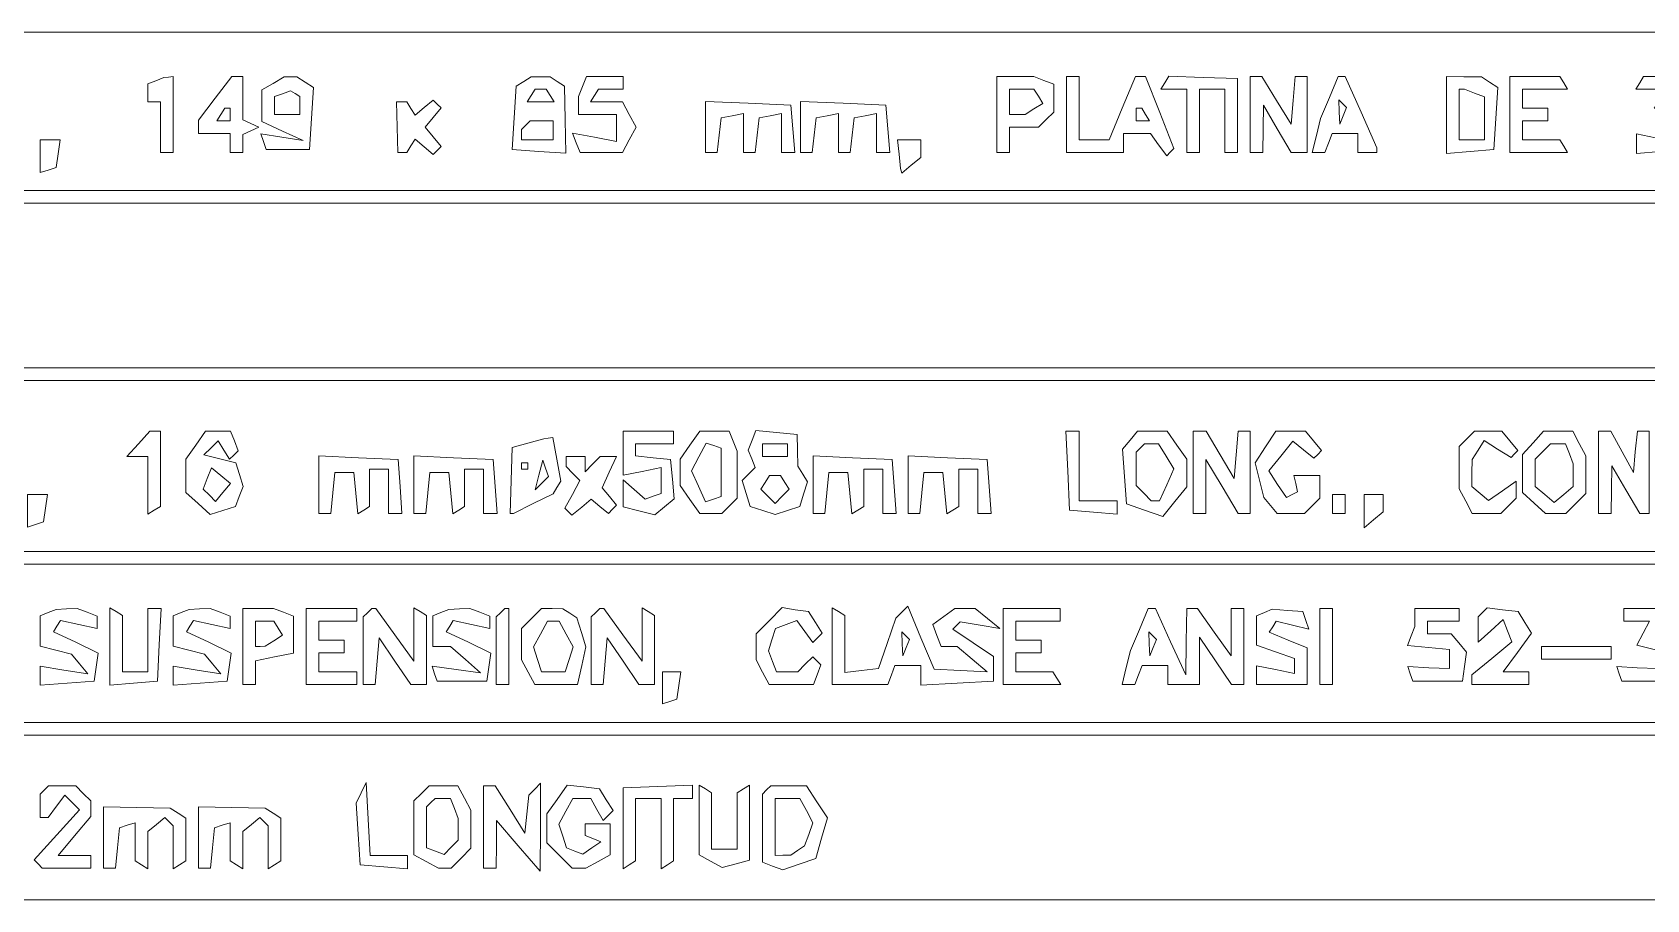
# Paper-space layout 'AN-05-DGE-020' of a CAD drawing. Header units: metres, sheet in millimetres. Extents: x 12 to 193, y 4 to 291.
# Drawn here: x 96.16 to 128.19, y 71.94 to 89.16 of the extents above; entities that cross this region are included whole.
import ezdxf

# ---------------------------------------------------------------- set-up
doc = ezdxf.new("R2010")
doc.units = ezdxf.units.M
doc.layers.add('DGE_CONTORNOS', color=7, linetype='Continuous', lineweight=0)
doc.layers.add('DGE_DATOS', color=7, linetype='Continuous', lineweight=0)

# ---------------------------------------------------------------- blocks, each defined once
blk = doc.blocks.new('LP_REF_DGE_MT_020')
at = {"layer": 'DGE_CONTORNOS'}
for points in [[(180.022, 87.586), (180.022, 86.015), (120.699, 86.015), (61.377, 86.015), (61.377, 87.586), (61.377, 89.157), (120.699, 89.157), (180.022, 89.157)], [(98.611, 88.194), (98.454, 88.131), (98.454, 87.953), (98.454, 87.774), (98.579, 87.774), (98.705, 87.774), (98.705, 87.272), (98.705, 86.769), (98.831, 86.769), (98.956, 86.769), (98.956, 87.523), (98.956, 88.277), (98.862, 88.267), (98.768, 88.257)], [(99.788, 87.846), (99.459, 87.414), (99.459, 87.28), (99.459, 87.146), (99.773, 87.146), (100.087, 87.146), (100.087, 86.958), (100.087, 86.769), (100.213, 86.769), (100.339, 86.769), (100.339, 86.947), (100.339, 87.125), (100.496, 87.198), (100.653, 87.272), (100.496, 87.345), (100.339, 87.418), (100.339, 87.848), (100.339, 88.277), (100.228, 88.277), (100.117, 88.277)], [(100.936, 88.141), (100.716, 88.013), (100.716, 87.699), (100.716, 87.385), (101.124, 87.196), (101.533, 87.007), (101.114, 87.075), (100.696, 87.144), (100.748, 86.988), (100.8, 86.832), (101.229, 86.832), (101.658, 86.832), (101.698, 87.448), (101.737, 88.064), (101.572, 88.169), (101.407, 88.273), (101.281, 88.271), (101.156, 88.27)], [(105.91, 88.179), (105.762, 88.085), (105.721, 87.459), (105.68, 86.832), (106.212, 86.793), (106.744, 86.755), (106.73, 87.422), (106.717, 88.089), (106.575, 88.181), (106.434, 88.273), (106.246, 88.273), (106.057, 88.273)], [(107.076, 88.078), (107, 87.88), (107, 87.701), (107, 87.523), (107.377, 87.523), (107.754, 87.523), (107.754, 87.258), (107.754, 86.992), (107.316, 87.075), (106.878, 87.157), (106.952, 86.963), (107.027, 86.769), (107.449, 86.769), (107.871, 86.769), (108.005, 87.02), (108.14, 87.272), (108.005, 87.523), (107.871, 87.774), (107.554, 87.774), (107.236, 87.774), (107.314, 87.9), (107.392, 88.026), (107.636, 88.026), (107.88, 88.026), (107.88, 88.152), (107.88, 88.277), (107.516, 88.277), (107.153, 88.277)], [(115.295, 87.523), (115.295, 86.769), (115.421, 86.769), (115.546, 86.769), (115.546, 87.02), (115.546, 87.272), (115.835, 87.272), (116.125, 87.272), (116.275, 87.423), (116.426, 87.573), (116.426, 87.849), (116.426, 88.125), (116.227, 88.201), (116.029, 88.277), (115.662, 88.277), (115.295, 88.277)], [(116.678, 87.523), (116.678, 86.769), (117.243, 86.769), (117.809, 86.769), (117.809, 86.958), (117.809, 87.146), (118.078, 87.146), (118.347, 87.146), (118.507, 86.926), (118.668, 86.707), (118.739, 86.777), (118.809, 86.848), (118.529, 87.562), (118.249, 88.277), (118.147, 88.277), (118.046, 88.277), (117.785, 87.649), (117.524, 87.02), (117.226, 87.02), (116.929, 87.02), (116.929, 87.649), (116.929, 88.277), (116.803, 88.277), (116.678, 88.277)], [(118.627, 88.154), (118.548, 88.026), (118.807, 88.026), (119.066, 88.026), (119.066, 87.397), (119.066, 86.769), (119.191, 86.769), (119.317, 86.769), (119.317, 87.397), (119.317, 88.026), (119.568, 88.026), (119.82, 88.026), (119.82, 87.397), (119.82, 86.769), (119.945, 86.769), (120.071, 86.769), (120.071, 87.504), (120.071, 88.238), (119.389, 88.261), (118.707, 88.283)], [(120.322, 87.523), (120.322, 86.769), (120.448, 86.769), (120.574, 86.769), (120.579, 87.24), (120.585, 87.712), (120.862, 87.242), (121.139, 86.772), (121.296, 86.77), (121.453, 86.769), (121.453, 87.523), (121.453, 88.277), (121.335, 88.277), (121.217, 88.277), (121.178, 87.806), (121.139, 87.335), (120.846, 87.806), (120.553, 88.277), (120.438, 88.277), (120.322, 88.277)], [(121.896, 87.862), (121.722, 87.446), (121.637, 87.108), (121.552, 86.769), (121.678, 86.769), (121.804, 86.769), (121.876, 86.958), (121.948, 87.146), (122.204, 87.146), (122.459, 87.146), (122.459, 86.958), (122.459, 86.769), (122.647, 86.769), (122.836, 86.769), (122.836, 86.816), (122.836, 86.863), (122.523, 87.57), (122.211, 88.277), (122.14, 88.277), (122.069, 88.277)], [(124.219, 87.516), (124.219, 86.754), (124.69, 86.793), (125.161, 86.832), (125.2, 87.448), (125.239, 88.064), (125.075, 88.169), (124.91, 88.273), (124.564, 88.275), (124.219, 88.277)], [(125.475, 87.523), (125.475, 86.769), (126.048, 86.769), (126.621, 86.769), (126.544, 86.895), (126.466, 87.02), (126.096, 87.02), (125.727, 87.02), (125.727, 87.209), (125.727, 87.397), (125.978, 87.397), (126.229, 87.397), (126.229, 87.523), (126.229, 87.649), (125.978, 87.649), (125.727, 87.649), (125.727, 87.837), (125.727, 88.026), (126.174, 88.026), (126.621, 88.026), (126.544, 88.152), (126.466, 88.277), (125.971, 88.277), (125.475, 88.277)], [(128.052, 88.152), (127.974, 88.026), (128.311, 88.026), (128.648, 88.026), (128.493, 87.839), (128.338, 87.652), (128.54, 87.574), (128.743, 87.496), (128.743, 87.243), (128.743, 86.989), (128.366, 87.064), (127.989, 87.14), (127.989, 86.947), (127.989, 86.754), (128.46, 86.793), (128.932, 86.832), (128.953, 87.555), (128.974, 88.277), (128.552, 88.277), (128.13, 88.277)], [(101.47, 87.704), (101.47, 87.523), (101.219, 87.523), (100.967, 87.523), (100.967, 87.701), (100.967, 87.879), (101.124, 87.936), (101.281, 87.992), (101.376, 87.939), (101.47, 87.885)], [(103.401, 87.272), (103.414, 86.769), (103.503, 86.769), (103.592, 86.769), (103.673, 86.901), (103.755, 87.033), (103.935, 86.883), (104.115, 86.733), (104.193, 86.811), (104.271, 86.889), (104.112, 87.08), (103.953, 87.272), (104.112, 87.463), (104.271, 87.655), (104.193, 87.733), (104.115, 87.81), (103.935, 87.661), (103.755, 87.511), (103.673, 87.643), (103.592, 87.774), (103.49, 87.774), (103.387, 87.774)], [(106.434, 87.9), (106.512, 87.774), (106.246, 87.774), (105.98, 87.774), (106.057, 87.9), (106.135, 88.026), (106.246, 88.026), (106.357, 88.026)], [(109.514, 87.278), (109.514, 86.769), (109.631, 86.769), (109.748, 86.769), (109.788, 87.114), (109.828, 87.458), (110.048, 87.5), (110.268, 87.542), (110.268, 87.155), (110.268, 86.769), (110.385, 86.769), (110.502, 86.769), (110.542, 87.114), (110.582, 87.458), (110.802, 87.5), (111.022, 87.542), (111.022, 87.155), (111.022, 86.769), (111.155, 86.769), (111.288, 86.769), (111.249, 87.24), (111.21, 87.712), (110.362, 87.749), (109.514, 87.786)], [(111.399, 87.278), (111.399, 86.769), (111.516, 86.769), (111.634, 86.769), (111.673, 87.114), (111.713, 87.458), (111.933, 87.5), (112.153, 87.542), (112.153, 87.155), (112.153, 86.769), (112.27, 86.769), (112.388, 86.769), (112.427, 87.114), (112.467, 87.458), (112.687, 87.5), (112.907, 87.542), (112.907, 87.155), (112.907, 86.769), (113.04, 86.769), (113.174, 86.769), (113.135, 87.24), (113.096, 87.712), (112.247, 87.749), (111.399, 87.786)], [(116.121, 87.886), (116.207, 87.746), (116.034, 87.637), (115.861, 87.527), (115.703, 87.525), (115.546, 87.523), (115.546, 87.774), (115.546, 88.026), (115.79, 88.026), (116.034, 88.026)], [(122.168, 87.5), (122.102, 87.335), (122.092, 87.575), (122.082, 87.816), (122.158, 87.74), (122.234, 87.665)], [(124.774, 87.95), (124.973, 87.873), (124.973, 87.447), (124.973, 87.02), (124.721, 87.02), (124.47, 87.02), (124.47, 87.523), (124.47, 88.026), (124.522, 88.026), (124.575, 88.026)], [(100.087, 87.523), (100.087, 87.397), (99.954, 87.397), (99.821, 87.397), (99.899, 87.523), (99.977, 87.649), (100.032, 87.649), (100.087, 87.649)], [(118.249, 87.523), (118.326, 87.397), (118.193, 87.397), (118.06, 87.397), (118.06, 87.523), (118.06, 87.649), (118.115, 87.649), (118.171, 87.649)], [(106.497, 87.209), (106.497, 87.02), (106.183, 87.02), (105.869, 87.02), (105.869, 87.125), (105.869, 87.23), (105.953, 87.314), (106.036, 87.397), (106.267, 87.397), (106.497, 87.397)], [(96.317, 86.696), (96.317, 86.371), (96.474, 86.423), (96.631, 86.475), (96.671, 86.747), (96.711, 87.02), (96.514, 87.02), (96.317, 87.02)], [(113.357, 86.738), (113.389, 86.455), (113.399, 86.408), (113.41, 86.361), (113.598, 86.518), (113.787, 86.674), (113.787, 86.847), (113.787, 87.02), (113.556, 87.02), (113.326, 87.02)], [(180.022, 84.13), (180.022, 82.496), (120.699, 82.496), (61.377, 82.496), (61.377, 84.13), (61.377, 85.764), (120.699, 85.764), (180.022, 85.764)], [(180.022, 80.548), (180.022, 78.851), (120.699, 78.851), (61.377, 78.851), (61.377, 80.548), (61.377, 82.245), (120.699, 82.245), (180.022, 82.245)], [(98.265, 80.988), (98.038, 80.736), (98.246, 80.736), (98.454, 80.736), (98.454, 80.163), (98.454, 79.591), (98.579, 79.668), (98.705, 79.746), (98.705, 80.493), (98.705, 81.239), (98.599, 81.239), (98.492, 81.239)], [(99.403, 80.96), (99.208, 80.681), (99.208, 80.351), (99.208, 80.021), (99.45, 79.802), (99.692, 79.583), (99.941, 79.662), (100.19, 79.741), (100.267, 79.942), (100.344, 80.143), (100.27, 80.377), (100.196, 80.61), (99.881, 80.689), (99.566, 80.768), (99.706, 80.908), (99.846, 81.049), (99.96, 80.865), (100.074, 80.681), (100.159, 80.766), (100.244, 80.851), (100.17, 81.045), (100.095, 81.239), (99.847, 81.239), (99.599, 81.239)], [(105.994, 81.001), (105.68, 80.914), (105.662, 80.259), (105.644, 79.605), (105.674, 79.605), (105.705, 79.605), (106.098, 79.802), (106.492, 79.998), (106.57, 80.124), (106.648, 80.25), (106.567, 80.682), (106.486, 81.113), (106.397, 81.101), (106.309, 81.088)], [(107.88, 80.802), (107.88, 80.366), (108.257, 80.441), (108.634, 80.517), (108.634, 80.26), (108.634, 80.003), (108.477, 79.946), (108.32, 79.889), (108.1, 80.081), (107.88, 80.273), (107.88, 80.004), (107.88, 79.736), (108.196, 79.657), (108.511, 79.577), (108.705, 79.738), (108.898, 79.898), (108.86, 80.286), (108.822, 80.674), (108.477, 80.713), (108.131, 80.753), (108.131, 80.87), (108.131, 80.988), (108.508, 80.988), (108.885, 80.988), (108.885, 81.113), (108.885, 81.239), (108.382, 81.239), (107.88, 81.239)], [(109.207, 80.96), (109.011, 80.681), (109.011, 80.422), (109.011, 80.164), (109.207, 79.885), (109.402, 79.605), (109.621, 79.605), (109.84, 79.605), (109.991, 79.756), (110.142, 79.907), (110.142, 80.374), (110.142, 80.842), (110.066, 81.04), (109.989, 81.239), (109.696, 81.239), (109.402, 81.239)], [(110.442, 81.059), (110.366, 80.862), (110.433, 80.689), (110.499, 80.516), (110.371, 80.387), (110.243, 80.259), (110.324, 80.001), (110.406, 79.744), (110.651, 79.666), (110.896, 79.588), (111.141, 79.666), (111.386, 79.744), (111.463, 79.988), (111.541, 80.231), (111.445, 80.387), (111.349, 80.542), (111.343, 80.859), (111.336, 81.176), (110.927, 81.216), (110.517, 81.255)], [(116.703, 80.454), (116.74, 79.668), (117.212, 79.629), (117.683, 79.59), (117.683, 79.723), (117.683, 79.857), (117.306, 79.857), (116.929, 79.857), (116.929, 80.548), (116.929, 81.239), (116.797, 81.239), (116.666, 81.239)], [(117.942, 81.06), (117.793, 80.881), (117.832, 80.34), (117.872, 79.799), (118.23, 79.673), (118.589, 79.548), (118.827, 79.842), (119.066, 80.136), (119.066, 80.408), (119.066, 80.681), (118.87, 80.96), (118.674, 81.239), (118.383, 81.239), (118.091, 81.239)], [(119.191, 80.422), (119.191, 79.605), (119.317, 79.605), (119.443, 79.605), (119.444, 80.139), (119.445, 80.674), (119.765, 80.139), (120.085, 79.605), (120.204, 79.605), (120.322, 79.605), (120.322, 80.422), (120.322, 81.239), (120.204, 81.239), (120.086, 81.239), (120.047, 80.768), (120.008, 80.297), (119.73, 80.768), (119.451, 81.239), (119.321, 81.239), (119.191, 81.239)], [(120.626, 80.926), (120.42, 80.613), (120.507, 80.267), (120.594, 79.921), (120.725, 79.763), (120.856, 79.605), (121.13, 79.605), (121.403, 79.605), (121.554, 79.756), (121.705, 79.907), (121.705, 80.133), (121.705, 80.359), (121.448, 80.359), (121.191, 80.359), (121.228, 80.199), (121.265, 80.038), (121.155, 79.979), (121.044, 79.92), (120.868, 80.184), (120.693, 80.449), (120.933, 80.746), (121.173, 81.042), (121.379, 80.872), (121.585, 80.701), (121.663, 80.778), (121.741, 80.856), (121.582, 81.048), (121.423, 81.239), (121.127, 81.239), (120.831, 81.239)], [(124.621, 81.088), (124.47, 80.938), (124.47, 80.515), (124.47, 80.092), (124.6, 79.848), (124.73, 79.605), (125.015, 79.605), (125.299, 79.605), (125.45, 79.756), (125.601, 79.907), (125.601, 80.077), (125.601, 80.248), (125.327, 80.056), (125.053, 79.864), (124.887, 80.001), (124.721, 80.139), (124.723, 80.406), (124.725, 80.674), (124.845, 80.862), (124.965, 81.051), (125.232, 80.885), (125.5, 80.719), (125.568, 80.788), (125.637, 80.856), (125.478, 81.048), (125.319, 81.239), (125.045, 81.239), (124.772, 81.239)], [(125.935, 81.009), (125.727, 80.779), (125.727, 80.4), (125.727, 80.021), (125.957, 79.813), (126.186, 79.605), (126.387, 79.605), (126.589, 79.605), (126.786, 79.803), (126.984, 80), (126.984, 80.377), (126.984, 80.753), (126.853, 80.996), (126.723, 81.239), (126.433, 81.239), (126.143, 81.239)], [(127.235, 80.422), (127.235, 79.605), (127.361, 79.605), (127.486, 79.605), (127.492, 80.077), (127.497, 80.548), (127.775, 80.078), (128.052, 79.608), (128.146, 79.607), (128.24, 79.605), (128.24, 80.422), (128.24, 81.239), (128.123, 81.239), (128.005, 81.239), (127.965, 80.831), (127.926, 80.422), (127.703, 80.831), (127.48, 81.239), (127.357, 81.239), (127.235, 81.239)], [(101.847, 80.177), (101.847, 79.605), (101.965, 79.605), (102.082, 79.605), (102.122, 80.014), (102.161, 80.422), (102.35, 80.422), (102.538, 80.422), (102.578, 80.011), (102.617, 79.601), (102.735, 79.673), (102.852, 79.746), (102.852, 80.115), (102.852, 80.485), (103.041, 80.485), (103.229, 80.485), (103.229, 80.045), (103.229, 79.605), (103.362, 79.605), (103.495, 79.605), (103.457, 80.139), (103.418, 80.674), (102.632, 80.711), (101.847, 80.748)], [(103.732, 80.177), (103.732, 79.605), (103.85, 79.605), (103.968, 79.605), (104.007, 80.014), (104.046, 80.422), (104.235, 80.422), (104.423, 80.422), (104.463, 80.011), (104.503, 79.601), (104.62, 79.673), (104.738, 79.746), (104.738, 80.115), (104.738, 80.485), (104.926, 80.485), (105.115, 80.485), (105.115, 80.045), (105.115, 79.605), (105.248, 79.605), (105.381, 79.605), (105.342, 80.139), (105.303, 80.674), (104.518, 80.711), (103.732, 80.748)], [(106.749, 80.636), (106.749, 80.535), (106.886, 80.398), (107.023, 80.261), (106.876, 79.985), (106.728, 79.709), (106.798, 79.64), (106.868, 79.57), (107.06, 79.728), (107.251, 79.887), (107.42, 79.747), (107.589, 79.608), (107.67, 79.689), (107.752, 79.771), (107.609, 79.943), (107.466, 80.116), (107.607, 80.426), (107.749, 80.736), (107.588, 80.736), (107.427, 80.736), (107.276, 80.586), (107.126, 80.435), (107.126, 80.586), (107.126, 80.736), (106.937, 80.736), (106.749, 80.736)], [(109.828, 80.422), (109.828, 79.94), (109.673, 79.889), (109.517, 79.837), (109.377, 80.145), (109.236, 80.453), (109.384, 80.728), (109.531, 81.003), (109.679, 80.954), (109.828, 80.904)], [(111.147, 80.862), (111.147, 80.736), (110.896, 80.736), (110.645, 80.736), (110.645, 80.862), (110.645, 80.988), (110.896, 80.988), (111.147, 80.988)], [(111.65, 80.177), (111.65, 79.605), (111.768, 79.605), (111.886, 79.605), (111.925, 80.014), (111.964, 80.422), (112.153, 80.422), (112.341, 80.422), (112.381, 80.011), (112.421, 79.601), (112.538, 79.673), (112.656, 79.746), (112.656, 80.115), (112.656, 80.485), (112.844, 80.485), (113.033, 80.485), (113.033, 80.045), (113.033, 79.605), (113.166, 79.605), (113.299, 79.605), (113.26, 80.139), (113.221, 80.674), (112.436, 80.711), (111.65, 80.748)], [(113.535, 80.177), (113.535, 79.605), (113.653, 79.605), (113.771, 79.605), (113.81, 80.014), (113.85, 80.422), (114.038, 80.422), (114.227, 80.422), (114.266, 80.011), (114.306, 79.601), (114.423, 79.673), (114.541, 79.746), (114.541, 80.115), (114.541, 80.485), (114.729, 80.485), (114.918, 80.485), (114.918, 80.045), (114.918, 79.605), (115.051, 79.605), (115.184, 79.605), (115.145, 80.139), (115.107, 80.674), (114.321, 80.711), (113.535, 80.748)], [(118.657, 80.74), (118.812, 80.492), (118.667, 80.174), (118.522, 79.857), (118.442, 79.857), (118.362, 79.857), (118.211, 80.008), (118.06, 80.158), (118.06, 80.489), (118.06, 80.82), (118.144, 80.904), (118.228, 80.988), (118.365, 80.988), (118.502, 80.988)], [(126.656, 80.789), (126.732, 80.59), (126.732, 80.365), (126.732, 80.139), (126.544, 79.982), (126.355, 79.826), (126.167, 79.982), (125.978, 80.139), (125.978, 80.413), (125.978, 80.686), (126.129, 80.837), (126.28, 80.988), (126.43, 80.988), (126.58, 80.988)], [(99.943, 80.023), (99.796, 79.846), (99.674, 79.969), (99.551, 80.091), (99.632, 80.302), (99.713, 80.513), (99.902, 80.357), (100.09, 80.2)], [(105.994, 80.548), (105.994, 80.485), (105.932, 80.485), (105.869, 80.485), (105.869, 80.548), (105.869, 80.611), (105.932, 80.611), (105.994, 80.611)], [(106.267, 80.205), (106.134, 80.072), (106.212, 80.369), (106.29, 80.667), (106.345, 80.502), (106.4, 80.337)], [(111.091, 80.223), (111.176, 80.086), (111.036, 79.946), (110.896, 79.806), (110.756, 79.946), (110.616, 80.086), (110.701, 80.223), (110.785, 80.359), (110.896, 80.359), (111.007, 80.359)], [(96.066, 79.658), (96.066, 79.333), (96.223, 79.385), (96.38, 79.437), (96.42, 79.709), (96.46, 79.982), (96.263, 79.982), (96.066, 79.982)], [(121.956, 79.794), (121.956, 79.605), (122.082, 79.605), (122.208, 79.605), (122.208, 79.794), (122.208, 79.982), (122.082, 79.982), (121.956, 79.982)], [(122.585, 79.653), (122.585, 79.323), (122.773, 79.48), (122.962, 79.636), (122.962, 79.809), (122.962, 79.982), (122.773, 79.982), (122.585, 79.982)], [(180.022, 77.029), (180.022, 75.458), (120.699, 75.458), (61.377, 75.458), (61.377, 77.029), (61.377, 78.6), (120.699, 78.6), (180.022, 78.6)], [(96.474, 77.637), (96.317, 77.574), (96.317, 77.272), (96.317, 76.971), (96.626, 76.893), (96.935, 76.816), (97.097, 76.619), (97.26, 76.422), (96.788, 76.497), (96.317, 76.573), (96.317, 76.385), (96.317, 76.198), (96.851, 76.236), (97.385, 76.275), (97.425, 76.556), (97.465, 76.836), (97.022, 77.048), (96.579, 77.259), (96.648, 77.371), (96.718, 77.484), (97.083, 77.403), (97.448, 77.323), (97.448, 77.445), (97.448, 77.568), (97.249, 77.644), (97.05, 77.72), (96.841, 77.71), (96.631, 77.7)], [(97.699, 76.966), (97.699, 76.197), (98.171, 76.236), (98.642, 76.275), (98.68, 76.997), (98.717, 77.72), (98.585, 77.72), (98.454, 77.72), (98.454, 77.092), (98.454, 76.463), (98.202, 76.463), (97.951, 76.463), (97.951, 77.022), (97.951, 77.58), (97.825, 77.657), (97.699, 77.735)], [(99.113, 77.637), (98.956, 77.574), (98.956, 77.272), (98.956, 76.971), (99.265, 76.893), (99.574, 76.816), (99.737, 76.619), (99.899, 76.422), (99.428, 76.497), (98.956, 76.573), (98.956, 76.385), (98.956, 76.198), (99.49, 76.236), (100.025, 76.275), (100.064, 76.556), (100.104, 76.836), (99.661, 77.048), (99.218, 77.259), (99.288, 77.371), (99.357, 77.484), (99.722, 77.403), (100.087, 77.323), (100.087, 77.445), (100.087, 77.568), (99.889, 77.644), (99.69, 77.72), (99.48, 77.71), (99.27, 77.7)], [(100.339, 76.966), (100.339, 76.212), (100.464, 76.212), (100.59, 76.212), (100.59, 76.448), (100.59, 76.683), (100.967, 76.759), (101.344, 76.834), (101.344, 77.201), (101.344, 77.568), (101.145, 77.644), (100.947, 77.72), (100.643, 77.72), (100.339, 77.72)], [(101.596, 76.966), (101.596, 76.212), (102.098, 76.212), (102.601, 76.212), (102.601, 76.338), (102.601, 76.463), (102.224, 76.463), (101.847, 76.463), (101.847, 76.652), (101.847, 76.84), (102.098, 76.84), (102.35, 76.84), (102.35, 76.966), (102.35, 77.092), (102.098, 77.092), (101.847, 77.092), (101.847, 77.28), (101.847, 77.469), (102.224, 77.469), (102.601, 77.469), (102.601, 77.594), (102.601, 77.72), (102.098, 77.72), (101.596, 77.72)], [(102.811, 77.636), (102.727, 77.553), (102.727, 76.882), (102.727, 76.212), (102.845, 76.212), (102.963, 76.212), (103.002, 76.676), (103.041, 77.14), (103.355, 76.677), (103.669, 76.214), (103.826, 76.213), (103.984, 76.212), (103.984, 76.896), (103.984, 77.58), (103.858, 77.657), (103.732, 77.735), (103.732, 77.206), (103.732, 76.677), (103.354, 77.199), (102.977, 77.72), (102.935, 77.72), (102.894, 77.72)], [(104.266, 77.637), (104.109, 77.574), (104.109, 77.27), (104.109, 76.966), (104.284, 76.966), (104.458, 76.966), (104.755, 76.706), (105.052, 76.445), (104.572, 76.511), (104.093, 76.576), (104.143, 76.425), (104.193, 76.275), (104.685, 76.275), (105.178, 76.275), (105.217, 76.556), (105.257, 76.836), (104.814, 77.048), (104.371, 77.259), (104.441, 77.371), (104.51, 77.484), (104.875, 77.403), (105.24, 77.323), (105.24, 77.445), (105.24, 77.568), (105.042, 77.644), (104.843, 77.72), (104.633, 77.71), (104.423, 77.7)], [(105.45, 77.636), (105.366, 77.553), (105.366, 76.882), (105.366, 76.212), (105.492, 76.212), (105.617, 76.212), (105.617, 76.966), (105.617, 77.72), (105.576, 77.72), (105.534, 77.72)], [(106.066, 77.523), (105.869, 77.325), (105.869, 77.012), (105.869, 76.698), (105.999, 76.455), (106.129, 76.212), (106.554, 76.212), (106.98, 76.212), (107.062, 76.586), (107.144, 76.96), (107.055, 77.246), (106.966, 77.532), (106.826, 77.624), (106.686, 77.716), (106.475, 77.718), (106.264, 77.72)], [(107.335, 77.636), (107.251, 77.553), (107.251, 76.882), (107.251, 76.212), (107.369, 76.212), (107.488, 76.212), (107.527, 76.676), (107.566, 77.14), (107.88, 76.677), (108.194, 76.214), (108.351, 76.213), (108.508, 76.212), (108.508, 76.896), (108.508, 77.58), (108.382, 77.657), (108.257, 77.735), (108.257, 77.206), (108.257, 76.677), (107.879, 77.199), (107.501, 77.72), (107.46, 77.72), (107.419, 77.72)], [(110.778, 77.477), (110.519, 77.217), (110.519, 76.958), (110.519, 76.698), (110.649, 76.455), (110.779, 76.212), (111.219, 76.212), (111.658, 76.212), (111.733, 76.406), (111.807, 76.6), (111.726, 76.68), (111.646, 76.761), (111.497, 76.612), (111.349, 76.463), (111.136, 76.463), (110.923, 76.463), (110.844, 76.67), (110.765, 76.876), (110.835, 77.098), (110.906, 77.32), (111.118, 77.401), (111.329, 77.482), (111.489, 77.265), (111.648, 77.047), (111.739, 77.138), (111.83, 77.229), (111.696, 77.443), (111.562, 77.657), (111.299, 77.696), (111.037, 77.736)], [(112.027, 76.973), (112.027, 76.212), (112.579, 76.212), (113.132, 76.212), (113.204, 76.401), (113.276, 76.589), (113.532, 76.589), (113.787, 76.589), (113.787, 76.394), (113.787, 76.199), (114.51, 76.237), (115.232, 76.275), (115.232, 76.521), (115.232, 76.768), (114.829, 77.039), (114.425, 77.311), (114.498, 77.384), (114.571, 77.457), (114.964, 77.391), (115.358, 77.325), (115.114, 77.523), (114.87, 77.72), (114.667, 77.72), (114.463, 77.72), (114.244, 77.56), (114.025, 77.399), (114.108, 77.183), (114.191, 76.966), (114.352, 76.966), (114.513, 76.966), (114.81, 76.715), (115.107, 76.463), (114.579, 76.487), (114.052, 76.512), (113.791, 77.139), (113.531, 77.766), (113.411, 77.646), (113.291, 77.526), (113.118, 77.026), (112.946, 76.526), (112.612, 76.486), (112.279, 76.447), (112.279, 77.013), (112.279, 77.58), (112.153, 77.657), (112.027, 77.735)], [(115.421, 76.966), (115.421, 76.212), (115.994, 76.212), (116.567, 76.212), (116.489, 76.338), (116.411, 76.463), (116.042, 76.463), (115.672, 76.463), (115.672, 76.652), (115.672, 76.84), (115.923, 76.84), (116.175, 76.84), (116.175, 76.966), (116.175, 77.092), (115.923, 77.092), (115.672, 77.092), (115.672, 77.28), (115.672, 77.469), (116.112, 77.469), (116.552, 77.469), (116.552, 77.594), (116.552, 77.72), (115.986, 77.72), (115.421, 77.72)], [(118.125, 77.305), (117.951, 76.889), (117.866, 76.551), (117.781, 76.212), (117.907, 76.212), (118.033, 76.212), (118.106, 76.401), (118.178, 76.589), (118.433, 76.589), (118.688, 76.589), (118.688, 76.401), (118.688, 76.212), (119.003, 76.212), (119.317, 76.212), (119.317, 76.681), (119.317, 77.15), (119.636, 76.681), (119.954, 76.212), (120.076, 76.212), (120.197, 76.212), (120.197, 76.966), (120.197, 77.72), (120.071, 77.72), (119.945, 77.72), (119.945, 77.25), (119.945, 76.781), (119.611, 77.25), (119.277, 77.72), (119.171, 77.72), (119.066, 77.72), (119.055, 77.06), (119.045, 76.401), (118.743, 77.06), (118.442, 77.72), (118.37, 77.72), (118.299, 77.72)], [(120.605, 77.64), (120.448, 77.574), (120.448, 77.282), (120.448, 76.991), (120.825, 76.859), (121.202, 76.728), (121.202, 76.58), (121.202, 76.432), (120.825, 76.507), (120.448, 76.583), (120.448, 76.397), (120.448, 76.212), (120.951, 76.212), (121.453, 76.212), (121.453, 76.574), (121.453, 76.936), (121.078, 77.091), (120.703, 77.247), (120.772, 77.358), (120.84, 77.47), (121.163, 77.389), (121.486, 77.308), (121.429, 77.482), (121.371, 77.657), (121.067, 77.682), (120.762, 77.706)], [(121.705, 76.966), (121.705, 76.212), (121.831, 76.212), (121.956, 76.212), (121.956, 76.966), (121.956, 77.72), (121.831, 77.72), (121.705, 77.72)], [(123.59, 77.542), (123.59, 77.364), (123.517, 77.174), (123.444, 76.984), (123.863, 76.943), (124.281, 76.903), (124.281, 76.715), (124.281, 76.526), (123.866, 76.545), (123.452, 76.565), (123.5, 76.42), (123.548, 76.275), (124.04, 76.275), (124.533, 76.275), (124.574, 76.565), (124.615, 76.854), (124.464, 77.036), (124.313, 77.217), (124.077, 77.217), (123.841, 77.217), (123.841, 77.343), (123.841, 77.469), (124.156, 77.469), (124.47, 77.469), (124.47, 77.594), (124.47, 77.72), (124.03, 77.72), (123.59, 77.72)], [(124.936, 77.642), (124.847, 77.553), (124.847, 77.303), (124.847, 77.053), (125.096, 77.278), (125.344, 77.503), (125.43, 77.279), (125.516, 77.056), (125.118, 76.728), (124.719, 76.401), (124.72, 76.306), (124.721, 76.212), (125.287, 76.212), (125.852, 76.212), (125.852, 76.338), (125.852, 76.463), (125.597, 76.463), (125.342, 76.463), (125.625, 76.846), (125.907, 77.228), (125.773, 77.443), (125.639, 77.657), (125.332, 77.695), (125.026, 77.732)], [(127.738, 77.594), (127.738, 77.469), (127.993, 77.469), (128.249, 77.469), (128.122, 77.231), (127.995, 76.994), (128.257, 76.925), (128.518, 76.857), (128.46, 76.692), (128.402, 76.526), (128.001, 76.545), (127.599, 76.565), (127.647, 76.42), (127.696, 76.275), (128.188, 76.275), (128.68, 76.275), (128.651, 76.715), (128.621, 77.155), (128.618, 77.437), (128.615, 77.72), (128.176, 77.72), (127.738, 77.72)], [(101.039, 77.329), (101.125, 77.189), (100.952, 77.08), (100.779, 76.97), (100.684, 76.968), (100.59, 76.966), (100.59, 77.217), (100.59, 77.469), (100.771, 77.469), (100.952, 77.469)], [(106.751, 77.213), (106.888, 76.957), (106.81, 76.71), (106.732, 76.463), (106.497, 76.463), (106.263, 76.463), (106.185, 76.71), (106.106, 76.957), (106.243, 77.213), (106.38, 77.469), (106.497, 77.469), (106.614, 77.469)], [(113.496, 76.943), (113.43, 76.778), (113.42, 77.018), (113.41, 77.259), (113.486, 77.183), (113.562, 77.107)], [(118.397, 76.943), (118.331, 76.778), (118.321, 77.018), (118.311, 77.259), (118.387, 77.183), (118.463, 77.107)], [(126.104, 76.84), (126.104, 76.715), (126.795, 76.715), (127.486, 76.715), (127.486, 76.84), (127.486, 76.966), (126.795, 76.966), (126.104, 76.966)], [(108.665, 76.144), (108.665, 75.824), (108.807, 75.871), (108.948, 75.917), (108.988, 76.19), (109.028, 76.463), (108.847, 76.463), (108.665, 76.463)], [(180.022, 73.573), (180.022, 71.939), (120.699, 71.939), (61.377, 71.939), (61.377, 73.573), (61.377, 75.207), (120.699, 75.207), (180.022, 75.207)], [(96.401, 74.117), (96.317, 74.034), (96.317, 73.803), (96.317, 73.573), (96.397, 73.573), (96.478, 73.573), (96.64, 73.793), (96.803, 74.013), (96.949, 73.869), (97.095, 73.725), (96.645, 73.228), (96.196, 72.73), (96.277, 72.649), (96.359, 72.567), (96.841, 72.567), (97.322, 72.567), (97.322, 72.693), (97.322, 72.819), (96.997, 72.819), (96.672, 72.819), (96.997, 73.205), (97.322, 73.592), (97.322, 73.746), (97.322, 73.9), (97.172, 74.05), (97.021, 74.201), (96.753, 74.201), (96.484, 74.201)], [(102.686, 74.059), (102.586, 73.855), (102.625, 73.243), (102.664, 72.63), (103.135, 72.591), (103.607, 72.552), (103.607, 72.685), (103.607, 72.819), (103.236, 72.819), (102.865, 72.819), (102.825, 73.541), (102.785, 74.264)], [(103.883, 74.05), (103.732, 73.9), (103.732, 73.364), (103.732, 72.828), (103.975, 72.697), (104.218, 72.567), (104.343, 72.567), (104.468, 72.567), (104.666, 72.765), (104.863, 72.962), (104.863, 73.339), (104.863, 73.715), (104.733, 73.958), (104.603, 74.201), (104.318, 74.201), (104.034, 74.201)], [(105.115, 73.384), (105.115, 72.567), (105.24, 72.567), (105.366, 72.567), (105.368, 73.039), (105.37, 73.51), (105.803, 73.007), (106.236, 72.504), (106.241, 73.378), (106.246, 74.251), (106.13, 74.132), (106.014, 74.013), (105.973, 73.636), (105.932, 73.259), (105.639, 73.73), (105.346, 74.201), (105.23, 74.201), (105.115, 74.201)], [(106.572, 73.929), (106.372, 73.642), (106.372, 73.356), (106.372, 73.07), (106.623, 72.819), (106.874, 72.567), (107.008, 72.567), (107.142, 72.567), (107.385, 72.697), (107.628, 72.828), (107.628, 73.137), (107.628, 73.447), (107.377, 73.447), (107.126, 73.447), (107.126, 73.332), (107.126, 73.217), (107.283, 73.153), (107.44, 73.089), (107.263, 72.966), (107.086, 72.842), (106.922, 72.905), (106.758, 72.968), (106.684, 73.203), (106.609, 73.438), (106.746, 73.694), (106.883, 73.95), (107.061, 73.95), (107.239, 73.95), (107.361, 73.731), (107.484, 73.512), (107.583, 73.611), (107.682, 73.71), (107.548, 73.924), (107.414, 74.138), (107.094, 74.177), (106.773, 74.215)], [(107.88, 73.355), (107.88, 72.552), (108.005, 72.63), (108.131, 72.708), (108.131, 73.329), (108.131, 73.95), (108.382, 73.95), (108.634, 73.95), (108.634, 73.251), (108.634, 72.552), (108.76, 72.63), (108.885, 72.708), (108.885, 73.329), (108.885, 73.95), (109.074, 73.95), (109.262, 73.95), (109.262, 74.082), (109.262, 74.214), (108.571, 74.186), (107.88, 74.158)], [(109.388, 73.522), (109.388, 72.828), (109.619, 72.704), (109.85, 72.58), (110.122, 72.651), (110.393, 72.722), (110.393, 73.469), (110.393, 74.216), (110.268, 74.138), (110.142, 74.061), (110.142, 73.502), (110.142, 72.944), (109.891, 72.944), (109.639, 72.944), (109.639, 73.502), (109.639, 74.061), (109.514, 74.138), (109.388, 74.216)], [(110.729, 74.117), (110.645, 74.034), (110.645, 73.359), (110.645, 72.685), (110.848, 72.607), (111.051, 72.529), (111.378, 72.644), (111.705, 72.759), (111.82, 73.162), (111.936, 73.565), (111.727, 73.883), (111.519, 74.201), (111.166, 74.201), (110.812, 74.201)], [(97.574, 73.175), (97.574, 72.567), (97.691, 72.567), (97.809, 72.567), (97.849, 72.966), (97.888, 73.365), (98.045, 73.416), (98.202, 73.468), (98.202, 73.088), (98.202, 72.708), (98.328, 72.63), (98.454, 72.552), (98.454, 72.922), (98.454, 73.291), (98.622, 73.431), (98.791, 73.571), (98.874, 73.488), (98.956, 73.405), (98.956, 72.979), (98.956, 72.552), (99.082, 72.63), (99.208, 72.708), (99.208, 73.133), (99.208, 73.558), (99.051, 73.658), (98.893, 73.759), (98.234, 73.771), (97.574, 73.783)], [(99.459, 73.175), (99.459, 72.567), (99.577, 72.567), (99.694, 72.567), (99.734, 72.966), (99.773, 73.365), (99.93, 73.416), (100.087, 73.468), (100.087, 73.088), (100.087, 72.708), (100.213, 72.63), (100.339, 72.552), (100.339, 72.922), (100.339, 73.291), (100.507, 73.431), (100.676, 73.571), (100.759, 73.488), (100.841, 73.405), (100.841, 72.979), (100.841, 72.552), (100.967, 72.63), (101.093, 72.708), (101.093, 73.133), (101.093, 73.558), (100.936, 73.658), (100.779, 73.759), (100.119, 73.771), (99.459, 73.783)], [(104.536, 73.751), (104.612, 73.552), (104.612, 73.336), (104.612, 73.12), (104.471, 72.979), (104.33, 72.838), (104.157, 72.905), (103.984, 72.971), (103.984, 73.377), (103.984, 73.782), (104.067, 73.866), (104.151, 73.95), (104.305, 73.95), (104.459, 73.95)], [(111.52, 73.708), (111.649, 73.465), (111.565, 73.236), (111.48, 73.007), (111.345, 72.915), (111.21, 72.823), (111.053, 72.821), (110.896, 72.819), (110.896, 73.384), (110.896, 73.95), (111.143, 73.95), (111.39, 73.95)]]:
    blk.add_lwpolyline(points, close=True, dxfattribs=at)

psp = doc.layouts.new('AN-05-DGE-020')

# ---------------------------------------------------------------- block references
at = {"layer": 'DGE_DATOS'}
psp.add_blockref('LP_REF_DGE_MT_020', (0, 0), dxfattribs=at)

doc.saveas('drawing.dxf')
